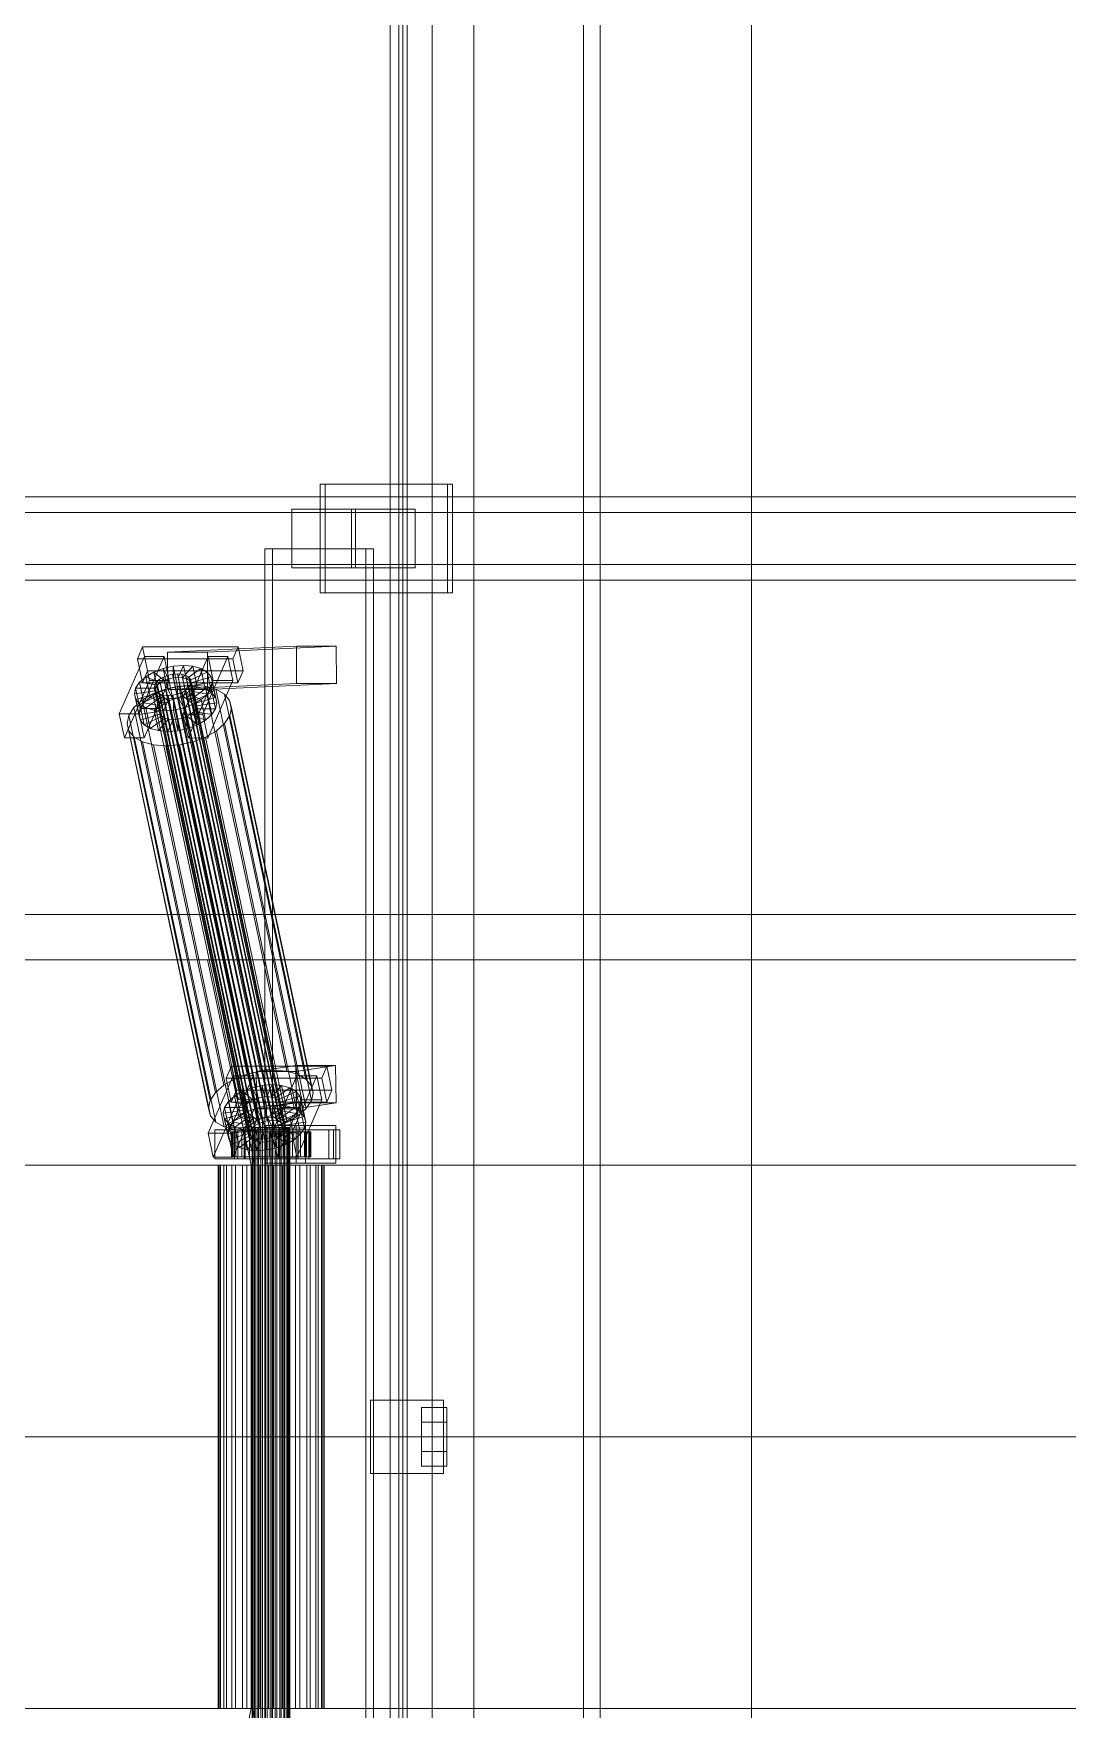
# Model space of a CAD drawing. Header units: millimetres. Extents: x -1970 to 34302, y -65268 to 6837.
# Drawn here: x 3628 to 4123, y -18130 to -17328 of the extents above; entities that cross this region are included whole.
import ezdxf

# ---------------------------------------------------------------- set-up
doc = ezdxf.new("R2010")
doc.units = ezdxf.units.MM
doc.layers.add('superior_C01', color=7, linetype='Continuous', lineweight=0)
doc.layers.add('superior_tolva', color=7, linetype='Continuous', lineweight=0)

msp = doc.modelspace()

# ---------------------------------------------------------------- linework, layer by layer
at = {"layer": 'superior_C01'}
for p, q in [((3826.607, -17544), (3765.643, -17544)), ((3765.643, -17544), (3765.643, -17596)), ((3768.078, -17544), (3765.643, -17544)), ((3768.078, -17596), (3768.078, -17544)), ((3768.078, -17544), (3829.042, -17544)), ((3826.607, -17596), (3826.607, -17544)), ((3826.607, -17544), (3829.042, -17544)), ((3829.042, -17544), (3829.042, -17596)), ((4616.841, -17550), (3473.779, -17550)), ((3485.954, -17550), (4629.017, -17550)), ((4703.589, -17550), (3560.527, -17550)), ((3575.745, -17550), (4718.808, -17550)), ((4710.117, -17557.5), (3478.785, -17557.5)), ((3480.948, -17557.5), (4712.28, -17557.5)), ((3780.618, -17556), (3752.041, -17556)), ((3752.041, -17556), (3752.041, -17584)), ((3782.446, -17556), (3752.041, -17556)), ((3780.618, -17584), (3780.618, -17556)), ((3780.618, -17556), (3811.022, -17556)), ((3782.446, -17584), (3782.446, -17556)), ((3782.446, -17556), (3811.022, -17556)), ((3811.022, -17556), (3811.022, -17584)), ((3787.481, -17575), (3739.091, -17575)), ((3739.091, -17575), (3739.091, -18425)), ((3742.743, -17575), (3739.091, -17575)), ((3742.743, -18425), (3742.743, -17575)), ((3742.743, -17575), (3791.133, -17575)), ((3787.481, -18425), (3787.481, -17575)), ((3787.481, -17575), (3791.133, -17575)), ((3791.133, -17575), (3791.133, -18425)), ((3478.785, -17582.5), (4710.117, -17582.5)), ((3480.948, -17582.5), (4712.28, -17582.5)), ((3752.041, -17584), (3780.618, -17584)), ((3752.041, -17584), (3782.446, -17584)), ((3811.022, -17584), (3780.618, -17584)), ((3811.022, -17584), (3782.446, -17584)), ((3473.779, -17590), (4616.841, -17590)), ((3485.954, -17590), (4629.017, -17590)), ((3560.527, -17590), (4703.589, -17590)), ((3575.745, -17590), (4718.808, -17590)), ((3765.643, -17596), (3826.607, -17596)), ((3765.643, -17596), (3768.078, -17596)), ((3829.042, -17596), (3768.078, -17596)), ((3829.042, -17596), (3826.607, -17596)), ((3680.561, -17621.857), (3678.061, -17627.592)), ((3682.992, -17633.325), (3680.561, -17621.857)), ((3680.561, -17621.857), (3726.283, -17621.914)), ((3754.248, -17621.488), (3692.574, -17624.356)), ((3711.625, -17624.356), (3692.574, -17624.356)), ((3692.574, -17624.356), (3692.651, -17642.354)), ((3711.625, -17624.356), (3773.299, -17621.488)), ((3711.702, -17642.354), (3711.625, -17624.356)), ((3723.783, -17627.65), (3726.283, -17621.914)), ((3726.283, -17621.914), (3728.714, -17633.382)), ((3754.326, -17639.486), (3754.248, -17621.488)), ((3754.248, -17621.488), (3773.299, -17621.488)), ((3773.299, -17621.488), (3773.377, -17639.486)), ((3681.419, -17626.449), (3669.419, -17653.98)), ((3723.783, -17627.65), (3678.061, -17627.592)), ((3678.061, -17627.592), (3680.492, -17639.061)), ((3678.945, -17653.992), (3690.944, -17626.461)), ((3683.85, -17637.917), (3681.419, -17626.449)), ((3681.419, -17626.449), (3690.944, -17626.461)), ((3685.907, -17633.91), (3690.41, -17632.183)), ((3690.41, -17632.183), (3695.25, -17631.1)), ((3690.41, -17632.183), (3693.008, -17637.157)), ((3692.494, -17642.013), (3690.41, -17632.183)), ((3690.944, -17626.461), (3693.375, -17637.929)), ((3695.25, -17631.1), (3700.096, -17630.735)), ((3695.25, -17631.1), (3695.301, -17636.643)), ((3697.334, -17640.93), (3695.25, -17631.1)), ((3700.096, -17630.735), (3697.596, -17636.47)), ((3704.618, -17631.112), (3699.738, -17636.649)), ((3711.9, -17626.487), (3699.901, -17654.019)), ((3702.18, -17640.564), (3700.096, -17630.735)), ((3700.096, -17630.735), (3704.618, -17631.112)), ((3708.509, -17632.206), (3701.581, -17637.167)), ((3706.702, -17640.942), (3704.618, -17631.112)), ((3704.618, -17631.112), (3708.509, -17632.206)), ((3710.593, -17642.036), (3708.509, -17632.206)), ((3708.509, -17632.206), (3711.502, -17633.943)), ((3709.427, -17654.031), (3721.426, -17626.499)), ((3714.331, -17637.955), (3711.9, -17626.487)), ((3711.9, -17626.487), (3721.426, -17626.499)), ((3721.426, -17626.499), (3723.857, -17637.967)), ((3726.215, -17639.118), (3723.783, -17627.65)), ((3671.851, -17665.449), (3683.85, -17637.917)), ((3677.248, -17641.61), (3679.094, -17638.79)), ((3679.094, -17638.79), (3682.047, -17636.164)), ((3679.094, -17638.79), (3687.648, -17640.286)), ((3681.178, -17648.62), (3679.094, -17638.79)), ((3680.492, -17639.061), (3682.992, -17633.325)), ((3680.492, -17639.061), (3726.215, -17639.118)), ((3693.375, -17637.929), (3681.376, -17665.461)), ((3682.047, -17636.164), (3685.907, -17633.91)), ((3682.047, -17636.164), (3689.047, -17639.042)), ((3684.131, -17645.994), (3682.047, -17636.164)), ((3728.714, -17633.382), (3682.992, -17633.325)), ((3693.375, -17637.929), (3683.85, -17637.917)), ((3685.907, -17633.91), (3690.875, -17637.975)), ((3687.991, -17643.74), (3685.907, -17633.91)), ((3686.136, -17641.32), (3686.426, -17639.983)), ((3686.426, -17639.983), (3687.3, -17638.648)), ((3731.749, -17853.782), (3686.426, -17639.983)), ((3687.648, -17640.286), (3686.773, -17641.622)), ((3687.3, -17638.648), (3688.7, -17637.404)), ((3732.623, -17852.446), (3687.3, -17638.648)), ((3689.047, -17639.042), (3687.648, -17640.286)), ((3687.648, -17640.286), (3689.732, -17650.116)), ((3688.7, -17637.404), (3690.528, -17636.336)), ((3734.022, -17851.202), (3688.7, -17637.404)), ((3690.875, -17637.975), (3689.047, -17639.042)), ((3689.047, -17639.042), (3691.131, -17648.872)), ((3690.528, -17636.336), (3692.661, -17635.518)), ((3735.851, -17850.135), (3690.528, -17636.336)), ((3693.008, -17637.157), (3690.875, -17637.975)), ((3690.875, -17637.975), (3692.959, -17647.804)), ((3754.326, -17639.486), (3692.651, -17642.354)), ((3692.661, -17635.518), (3694.953, -17635.005)), ((3737.984, -17849.317), (3692.661, -17635.518)), ((3695.301, -17636.643), (3693.008, -17637.157)), ((3693.008, -17637.157), (3695.092, -17646.986)), ((3694.953, -17635.005), (3697.249, -17634.832)), ((3740.276, -17848.804), (3694.953, -17635.005)), ((3697.596, -17636.47), (3695.301, -17636.643)), ((3695.301, -17636.643), (3697.384, -17646.473)), ((3697.249, -17634.832), (3699.391, -17635.011)), ((3742.572, -17848.631), (3697.249, -17634.832)), ((3697.596, -17636.47), (3699.68, -17646.3)), ((3699.738, -17636.649), (3697.596, -17636.47)), ((3697.996, -17640.659), (3704.474, -17640.17)), ((3699.391, -17635.011), (3701.234, -17635.529)), ((3744.714, -17848.809), (3699.391, -17635.011)), ((3699.738, -17636.649), (3701.822, -17646.479)), ((3701.581, -17637.167), (3699.738, -17636.649)), ((3701.234, -17635.529), (3702.652, -17636.352)), ((3746.557, -17849.328), (3701.234, -17635.529)), ((3701.581, -17637.167), (3703.665, -17646.997)), ((3702.999, -17637.99), (3701.581, -17637.167)), ((3702.332, -17665.487), (3714.331, -17637.955)), ((3702.652, -17636.352), (3703.548, -17637.422)), ((3747.975, -17850.15), (3702.652, -17636.352)), ((3703.572, -17640.005), (3702.698, -17641.341)), ((3711.502, -17633.943), (3702.999, -17637.99)), ((3702.999, -17637.99), (3705.083, -17647.82)), ((3703.896, -17639.061), (3702.999, -17637.99)), ((3703.548, -17637.422), (3703.862, -17638.668)), ((3748.871, -17851.221), (3703.548, -17637.422)), ((3703.862, -17638.668), (3703.572, -17640.005)), ((3703.572, -17640.005), (3748.895, -17853.804)), ((3749.185, -17852.467), (3703.862, -17638.668)), ((3713.395, -17636.203), (3703.896, -17639.061)), ((3703.896, -17639.061), (3705.979, -17648.891)), ((3704.209, -17640.307), (3703.896, -17639.061)), ((3703.919, -17641.643), (3704.209, -17640.307)), ((3714.057, -17638.834), (3704.209, -17640.307)), ((3704.209, -17640.307), (3706.293, -17650.137)), ((3704.474, -17640.17), (3710.52, -17640.674)), ((3743.546, -17824.479), (3704.474, -17640.17)), ((3713.586, -17643.772), (3711.502, -17633.943)), ((3711.502, -17633.943), (3713.395, -17636.203)), ((3773.377, -17639.486), (3711.702, -17642.354)), ((3723.857, -17637.967), (3711.858, -17665.499)), ((3715.479, -17646.033), (3713.395, -17636.203)), ((3713.395, -17636.203), (3714.057, -17638.834)), ((3714.057, -17638.834), (3713.445, -17641.655)), ((3716.141, -17648.664), (3714.057, -17638.834)), ((3723.857, -17637.967), (3714.331, -17637.955)), ((3728.714, -17633.382), (3726.215, -17639.118)), ((3773.377, -17639.486), (3754.326, -17639.486)), ((3676.398, -17650.939), (3680.346, -17647.428)), ((3676.635, -17644.431), (3677.248, -17641.61)), ((3676.635, -17644.431), (3686.483, -17642.958)), ((3677.298, -17647.062), (3676.635, -17644.431)), ((3678.719, -17654.261), (3676.635, -17644.431)), ((3677.248, -17641.61), (3686.773, -17641.622)), ((3679.332, -17651.44), (3677.248, -17641.61)), ((3677.298, -17647.062), (3686.797, -17644.204)), ((3679.19, -17649.322), (3677.298, -17647.062)), ((3679.382, -17656.892), (3677.298, -17647.062)), ((3679.19, -17649.322), (3687.693, -17645.275)), ((3680.346, -17647.428), (3685.506, -17644.416)), ((3719.418, -17831.737), (3680.346, -17647.428)), ((3684.131, -17645.994), (3681.178, -17648.62)), ((3682.184, -17651.059), (3689.111, -17646.098)), ((3687.991, -17643.74), (3684.131, -17645.994)), ((3691.131, -17648.872), (3684.131, -17645.994)), ((3685.506, -17644.416), (3691.526, -17642.107)), ((3724.578, -17828.725), (3685.506, -17644.416)), ((3686.074, -17652.153), (3690.954, -17646.616)), ((3686.45, -17642.566), (3686.136, -17641.32)), ((3731.459, -17855.119), (3686.136, -17641.32)), ((3687.346, -17643.637), (3686.45, -17642.566)), ((3731.773, -17856.365), (3686.45, -17642.566)), ((3686.773, -17641.622), (3686.483, -17642.958)), ((3686.483, -17642.958), (3686.797, -17644.204)), ((3686.483, -17642.958), (3688.567, -17652.788)), ((3686.773, -17641.622), (3688.857, -17651.452)), ((3686.797, -17644.204), (3687.693, -17645.275)), ((3686.797, -17644.204), (3688.881, -17654.034)), ((3688.764, -17644.459), (3687.346, -17643.637)), ((3732.669, -17857.435), (3687.346, -17643.637)), ((3687.693, -17645.275), (3689.111, -17646.098)), ((3687.693, -17645.275), (3689.777, -17655.105)), ((3692.494, -17642.013), (3687.991, -17643.74)), ((3692.959, -17647.804), (3687.991, -17643.74)), ((3690.607, -17644.978), (3688.764, -17644.459)), ((3734.087, -17858.258), (3688.764, -17644.459)), ((3689.111, -17646.098), (3690.954, -17646.616)), ((3689.111, -17646.098), (3691.195, -17655.927)), ((3690.597, -17652.53), (3693.096, -17646.795)), ((3692.749, -17645.156), (3690.607, -17644.978)), ((3735.93, -17858.776), (3690.607, -17644.978)), ((3690.954, -17646.616), (3693.096, -17646.795)), ((3690.954, -17646.616), (3693.038, -17656.446)), ((3691.131, -17648.872), (3692.959, -17647.804)), ((3691.526, -17642.107), (3697.996, -17640.659)), ((3730.598, -17826.416), (3691.526, -17642.107)), ((3697.334, -17640.93), (3692.494, -17642.013)), ((3695.092, -17646.986), (3692.494, -17642.013)), ((3692.651, -17642.354), (3711.702, -17642.354)), ((3695.045, -17644.983), (3692.749, -17645.156)), ((3738.072, -17858.955), (3692.749, -17645.156)), ((3692.959, -17647.804), (3695.092, -17646.986)), ((3693.096, -17646.795), (3695.392, -17646.622)), ((3693.096, -17646.795), (3695.18, -17656.624)), ((3697.337, -17644.47), (3695.045, -17644.983)), ((3740.368, -17858.782), (3695.045, -17644.983)), ((3695.092, -17646.986), (3697.384, -17646.473)), ((3695.392, -17646.622), (3697.684, -17646.108)), ((3695.443, -17652.165), (3695.392, -17646.622)), ((3695.392, -17646.622), (3697.476, -17656.451)), ((3702.18, -17640.564), (3697.334, -17640.93)), ((3697.384, -17646.473), (3697.334, -17640.93)), ((3699.47, -17643.652), (3697.337, -17644.47)), ((3742.66, -17858.269), (3697.337, -17644.47)), ((3697.384, -17646.473), (3699.68, -17646.3)), ((3697.684, -17646.108), (3699.817, -17645.29)), ((3700.282, -17651.082), (3697.684, -17646.108)), ((3697.684, -17646.108), (3699.768, -17655.938)), ((3737.067, -17824.968), (3697.996, -17640.659)), ((3701.298, -17642.585), (3699.47, -17643.652)), ((3744.793, -17857.451), (3699.47, -17643.652)), ((3699.68, -17646.3), (3702.18, -17640.564)), ((3699.68, -17646.3), (3701.822, -17646.479)), ((3699.817, -17645.29), (3701.646, -17644.223)), ((3704.785, -17649.355), (3699.817, -17645.29)), ((3699.817, -17645.29), (3701.901, -17655.12)), ((3702.698, -17641.341), (3701.298, -17642.585)), ((3746.621, -17856.383), (3701.298, -17642.585)), ((3701.646, -17644.223), (3703.045, -17642.979)), ((3708.645, -17647.101), (3701.646, -17644.223)), ((3701.646, -17644.223), (3703.73, -17654.053)), ((3701.822, -17646.479), (3706.702, -17640.942)), ((3701.822, -17646.479), (3703.665, -17646.997)), ((3706.702, -17640.942), (3702.18, -17640.564)), ((3748.02, -17855.139), (3702.698, -17641.341)), ((3703.045, -17642.979), (3703.919, -17641.643)), ((3711.599, -17644.475), (3703.045, -17642.979)), ((3703.045, -17642.979), (3705.129, -17652.809)), ((3703.665, -17646.997), (3710.593, -17642.036)), ((3703.665, -17646.997), (3705.083, -17647.82)), ((3703.919, -17641.643), (3713.445, -17641.655)), ((3706.003, -17651.473), (3703.919, -17641.643)), ((3708.645, -17647.101), (3704.785, -17649.355)), ((3705.083, -17647.82), (3713.586, -17643.772)), ((3705.083, -17647.82), (3705.979, -17648.891)), ((3705.979, -17648.891), (3715.479, -17646.033)), ((3710.593, -17642.036), (3706.702, -17640.942)), ((3711.599, -17644.475), (3708.645, -17647.101)), ((3710.729, -17656.931), (3708.645, -17647.101)), ((3710.52, -17640.674), (3715.721, -17642.137)), ((3749.591, -17824.984), (3710.52, -17640.674)), ((3713.586, -17643.772), (3710.593, -17642.036)), ((3713.445, -17641.655), (3711.599, -17644.475)), ((3713.683, -17654.305), (3711.599, -17644.475)), ((3713.445, -17641.655), (3715.529, -17651.485)), ((3715.479, -17646.033), (3713.586, -17643.772)), ((3716.141, -17648.664), (3715.479, -17646.033)), ((3715.721, -17642.137), (3719.723, -17644.459)), ((3754.792, -17826.446), (3715.721, -17642.137)), ((3719.723, -17644.459), (3722.253, -17647.481)), ((3758.794, -17828.768), (3719.723, -17644.459)), ((3722.253, -17647.481), (3723.138, -17650.998)), ((3761.324, -17831.79), (3722.253, -17647.481)), ((3678.945, -17653.992), (3669.419, -17653.98)), ((3669.419, -17653.98), (3671.851, -17665.449)), ((3673.111, -17658.48), (3673.93, -17654.709)), ((3673.93, -17654.709), (3676.398, -17650.939)), ((3713.001, -17839.018), (3673.93, -17654.709)), ((3715.469, -17835.248), (3676.398, -17650.939)), ((3679.332, -17651.44), (3678.719, -17654.261)), ((3688.567, -17652.788), (3678.719, -17654.261)), ((3678.719, -17654.261), (3679.382, -17656.892)), ((3681.376, -17665.461), (3678.945, -17653.992)), ((3682.184, -17651.059), (3679.19, -17649.322)), ((3681.274, -17659.152), (3679.19, -17649.322)), ((3681.178, -17648.62), (3679.332, -17651.44)), ((3688.857, -17651.452), (3679.332, -17651.44)), ((3688.881, -17654.034), (3679.382, -17656.892)), ((3689.732, -17650.116), (3681.178, -17648.62)), ((3689.777, -17655.105), (3681.274, -17659.152)), ((3686.074, -17652.153), (3682.184, -17651.059)), ((3684.268, -17660.889), (3682.184, -17651.059)), ((3691.195, -17655.927), (3684.268, -17660.889)), ((3690.597, -17652.53), (3686.074, -17652.153)), ((3688.158, -17661.983), (3686.074, -17652.153)), ((3693.038, -17656.446), (3688.158, -17661.983)), ((3688.567, -17652.788), (3688.857, -17651.452)), ((3688.881, -17654.034), (3688.567, -17652.788)), ((3688.857, -17651.452), (3689.732, -17650.116)), ((3689.777, -17655.105), (3688.881, -17654.034)), ((3689.732, -17650.116), (3691.131, -17648.872)), ((3691.195, -17655.927), (3689.777, -17655.105)), ((3695.443, -17652.165), (3690.597, -17652.53)), ((3692.68, -17662.36), (3690.597, -17652.53)), ((3693.038, -17656.446), (3691.195, -17655.927)), ((3695.18, -17656.624), (3693.038, -17656.446)), ((3697.476, -17656.451), (3695.18, -17656.624)), ((3700.282, -17651.082), (3695.443, -17652.165)), ((3697.526, -17661.995), (3695.443, -17652.165)), ((3699.768, -17655.938), (3697.476, -17656.451)), ((3697.476, -17656.451), (3697.526, -17661.995)), ((3701.901, -17655.12), (3699.768, -17655.938)), ((3699.768, -17655.938), (3702.366, -17660.912)), ((3709.427, -17654.031), (3699.901, -17654.019)), ((3699.901, -17654.019), (3702.332, -17665.487)), ((3704.785, -17649.355), (3700.282, -17651.082)), ((3702.366, -17660.912), (3700.282, -17651.082)), ((3703.73, -17654.053), (3701.901, -17655.12)), ((3701.901, -17655.12), (3706.869, -17659.184)), ((3705.129, -17652.809), (3703.73, -17654.053)), ((3703.73, -17654.053), (3710.729, -17656.931)), ((3706.869, -17659.184), (3704.785, -17649.355)), ((3706.003, -17651.473), (3705.129, -17652.809)), ((3705.129, -17652.809), (3713.683, -17654.305)), ((3705.979, -17648.891), (3706.293, -17650.137)), ((3706.293, -17650.137), (3706.003, -17651.473)), ((3715.529, -17651.485), (3706.003, -17651.473)), ((3706.293, -17650.137), (3716.141, -17648.664)), ((3711.858, -17665.499), (3709.427, -17654.031)), ((3710.729, -17656.931), (3713.683, -17654.305)), ((3713.683, -17654.305), (3715.529, -17651.485)), ((3715.529, -17651.485), (3716.141, -17648.664)), ((3722.32, -17654.769), (3719.852, -17658.539)), ((3723.138, -17650.998), (3722.32, -17654.769)), ((3722.32, -17654.769), (3761.391, -17839.078)), ((3762.21, -17835.307), (3723.138, -17650.998)), ((3673.997, -17661.997), (3673.111, -17658.48)), ((3712.182, -17842.789), (3673.111, -17658.48)), ((3676.527, -17665.019), (3673.997, -17661.997)), ((3713.068, -17846.306), (3673.997, -17661.997)), ((3679.382, -17656.892), (3681.274, -17659.152)), ((3681.274, -17659.152), (3684.268, -17660.889)), ((3684.268, -17660.889), (3688.158, -17661.983)), ((3688.158, -17661.983), (3692.68, -17662.36)), ((3695.18, -17656.624), (3692.68, -17662.36)), ((3692.68, -17662.36), (3697.526, -17661.995)), ((3697.526, -17661.995), (3702.366, -17660.912)), ((3702.366, -17660.912), (3706.869, -17659.184)), ((3706.869, -17659.184), (3710.729, -17656.931)), ((3715.903, -17662.05), (3710.743, -17665.062)), ((3719.852, -17658.539), (3715.903, -17662.05)), ((3754.975, -17846.359), (3715.903, -17662.05)), ((3758.923, -17842.848), (3719.852, -17658.539)), ((3671.851, -17665.449), (3681.376, -17665.461)), ((3680.528, -17667.341), (3676.527, -17665.019)), ((3715.598, -17849.328), (3676.527, -17665.019)), ((3685.729, -17668.803), (3680.528, -17667.341)), ((3719.6, -17851.65), (3680.528, -17667.341)), ((3691.775, -17669.308), (3685.729, -17668.803)), ((3724.801, -17853.113), (3685.729, -17668.803)), ((3698.254, -17668.819), (3691.775, -17669.308)), ((3730.847, -17853.617), (3691.775, -17669.308)), ((3704.723, -17667.371), (3698.254, -17668.819)), ((3737.325, -17853.128), (3698.254, -17668.819)), ((3702.332, -17665.487), (3711.858, -17665.499)), ((3710.743, -17665.062), (3704.723, -17667.371)), ((3743.795, -17851.68), (3704.723, -17667.371)), ((3749.815, -17849.371), (3710.743, -17665.062)), ((2005.168, -17750), (11044.69, -17750)), ((11046.22, -17750), (2006.698, -17750)), ((2777.706, -17771.702), (3711.715, -17771.702)), ((3713.532, -17771.702), (2779.522, -17771.702)), ((3711.715, -17771.702), (3732.553, -17870)), ((3711.715, -17771.702), (3713.532, -17771.702)), ((3711.715, -17771.702), (4645.725, -17771.702)), ((3734.37, -17870), (3713.532, -17771.702)), ((4647.542, -17771.702), (3713.532, -17771.702)), ((3723.105, -17822.549), (3720.605, -17828.285)), ((3725.536, -17834.017), (3723.105, -17822.549)), ((3723.105, -17822.549), (3768.828, -17822.606)), ((3737.067, -17824.968), (3730.598, -17826.416)), ((3753.932, -17822.189), (3735.03, -17825.057)), ((3754.081, -17825.057), (3735.03, -17825.057)), ((3735.03, -17825.057), (3735.283, -17843.038)), ((3743.546, -17824.479), (3737.067, -17824.968)), ((3749.591, -17824.984), (3743.546, -17824.479)), ((3754.792, -17826.446), (3749.591, -17824.984)), ((3754.185, -17840.17), (3753.932, -17822.189)), ((3753.932, -17822.189), (3772.983, -17822.189)), ((3754.081, -17825.057), (3772.983, -17822.189)), ((3754.334, -17843.038), (3754.081, -17825.057)), ((3766.328, -17828.342), (3768.828, -17822.606)), ((3768.828, -17822.606), (3771.259, -17834.074)), ((3772.983, -17822.189), (3773.236, -17840.17)), ((3723.963, -17827.141), (3711.964, -17854.673)), ((3719.418, -17831.737), (3715.469, -17835.248)), ((3724.578, -17828.725), (3719.418, -17831.737)), ((3766.328, -17828.342), (3720.605, -17828.285)), ((3720.605, -17828.285), (3723.037, -17839.753)), ((3721.489, -17854.685), (3733.489, -17827.153)), ((3726.394, -17838.609), (3723.963, -17827.141)), ((3723.963, -17827.141), (3733.489, -17827.153)), ((3730.598, -17826.416), (3724.578, -17828.725)), ((3728.452, -17834.603), (3732.955, -17832.875)), ((3732.955, -17832.875), (3737.794, -17831.792)), ((3732.955, -17832.875), (3735.553, -17837.849)), ((3735.039, -17842.705), (3732.955, -17832.875)), ((3733.489, -17827.153), (3735.92, -17838.621)), ((3737.794, -17831.792), (3742.64, -17831.427)), ((3737.794, -17831.792), (3737.845, -17837.336)), ((3739.878, -17841.622), (3737.794, -17831.792)), ((3742.64, -17831.427), (3740.141, -17837.163)), ((3747.163, -17831.804), (3742.283, -17837.341)), ((3754.445, -17827.179), (3742.446, -17854.711)), ((3744.724, -17841.257), (3742.64, -17831.427)), ((3742.64, -17831.427), (3747.163, -17831.804)), ((3751.053, -17832.898), (3744.126, -17837.86)), ((3749.247, -17841.634), (3747.163, -17831.804)), ((3747.163, -17831.804), (3751.053, -17832.898)), ((3753.137, -17842.728), (3751.053, -17832.898)), ((3751.053, -17832.898), (3754.047, -17834.635)), ((3751.971, -17854.723), (3763.97, -17827.191)), ((3756.876, -17838.647), (3754.445, -17827.179)), ((3754.445, -17827.179), (3763.97, -17827.191)), ((3758.794, -17828.768), (3754.792, -17826.446)), ((3761.324, -17831.79), (3758.794, -17828.768)), ((3762.21, -17835.307), (3761.324, -17831.79)), ((3763.97, -17827.191), (3766.401, -17838.659)), ((3768.759, -17839.81), (3766.328, -17828.342)), ((3713.001, -17839.018), (3712.182, -17842.789)), ((3715.469, -17835.248), (3713.001, -17839.018)), ((3714.395, -17866.141), (3726.394, -17838.609)), ((3719.792, -17842.302), (3721.638, -17839.482)), ((3721.638, -17839.482), (3724.592, -17836.856)), ((3721.638, -17839.482), (3730.192, -17840.978)), ((3723.722, -17849.312), (3721.638, -17839.482)), ((3723.037, -17839.753), (3725.536, -17834.017)), ((3723.037, -17839.753), (3768.759, -17839.81)), ((3735.92, -17838.621), (3723.921, -17866.153)), ((3724.592, -17836.856), (3728.452, -17834.603)), ((3724.592, -17836.856), (3731.591, -17839.734)), ((3726.676, -17846.686), (3724.592, -17836.856)), ((3771.259, -17834.074), (3725.536, -17834.017)), ((3735.92, -17838.621), (3726.394, -17838.609)), ((3728.452, -17834.603), (3733.42, -17838.667)), ((3730.536, -17844.433), (3728.452, -17834.603)), ((3730.192, -17840.978), (3729.318, -17842.314)), ((3731.591, -17839.734), (3730.192, -17840.978)), ((3730.192, -17840.978), (3732.276, -17850.808)), ((3733.42, -17838.667), (3731.591, -17839.734)), ((3731.591, -17839.734), (3733.675, -17849.564)), ((3735.553, -17837.849), (3733.42, -17838.667)), ((3733.42, -17838.667), (3735.503, -17848.497)), ((3754.185, -17840.17), (3735.283, -17843.038)), ((3737.845, -17837.336), (3735.553, -17837.849)), ((3735.553, -17837.849), (3737.636, -17847.679)), ((3740.141, -17837.163), (3737.845, -17837.336)), ((3737.845, -17837.336), (3739.929, -17847.165)), ((3740.141, -17837.163), (3742.224, -17846.992)), ((3742.283, -17837.341), (3740.141, -17837.163)), ((3742.283, -17837.341), (3744.367, -17847.171)), ((3744.126, -17837.86), (3742.283, -17837.341)), ((3744.126, -17837.86), (3746.209, -17847.689)), ((3745.544, -17838.682), (3744.126, -17837.86)), ((3744.877, -17866.179), (3756.876, -17838.647)), ((3754.047, -17834.635), (3745.544, -17838.682)), ((3745.544, -17838.682), (3747.627, -17848.512)), ((3746.44, -17839.753), (3745.544, -17838.682)), ((3755.939, -17836.895), (3746.44, -17839.753)), ((3746.44, -17839.753), (3748.524, -17849.583)), ((3746.754, -17840.999), (3746.44, -17839.753)), ((3746.464, -17842.335), (3746.754, -17840.999)), ((3756.602, -17839.526), (3746.754, -17840.999)), ((3746.754, -17840.999), (3748.838, -17850.829)), ((3756.131, -17844.465), (3754.047, -17834.635)), ((3754.047, -17834.635), (3755.939, -17836.895)), ((3773.236, -17840.17), (3754.185, -17840.17)), ((3773.236, -17840.17), (3754.334, -17843.038)), ((3766.401, -17838.659), (3754.402, -17866.191)), ((3758.023, -17846.725), (3755.939, -17836.895)), ((3755.939, -17836.895), (3756.602, -17839.526)), ((3756.602, -17839.526), (3755.989, -17842.347)), ((3758.686, -17849.356), (3756.602, -17839.526)), ((3766.401, -17838.659), (3756.876, -17838.647)), ((3758.923, -17842.848), (3761.391, -17839.078)), ((3761.391, -17839.078), (3762.21, -17835.307)), ((3771.259, -17834.074), (3768.759, -17839.81)), ((3712.182, -17842.789), (3713.068, -17846.306)), ((3713.068, -17846.306), (3715.598, -17849.328)), ((3719.18, -17845.123), (3719.792, -17842.302)), ((3719.18, -17845.123), (3729.028, -17843.65)), ((3719.842, -17847.754), (3719.18, -17845.123)), ((3721.263, -17854.953), (3719.18, -17845.123)), ((3719.792, -17842.302), (3729.318, -17842.314)), ((3721.876, -17852.132), (3719.792, -17842.302)), ((3719.842, -17847.754), (3729.341, -17844.897)), ((3721.735, -17850.015), (3719.842, -17847.754)), ((3721.926, -17857.584), (3719.842, -17847.754)), ((3721.735, -17850.015), (3730.238, -17845.967)), ((3726.676, -17846.686), (3723.722, -17849.312)), ((3724.728, -17851.751), (3731.656, -17846.79)), ((3730.536, -17844.433), (3726.676, -17846.686)), ((3733.675, -17849.564), (3726.676, -17846.686)), ((3728.619, -17852.845), (3733.499, -17847.308)), ((3729.318, -17842.314), (3729.028, -17843.65)), ((3729.028, -17843.65), (3729.341, -17844.897)), ((3729.028, -17843.65), (3731.111, -17853.48)), ((3729.318, -17842.314), (3731.402, -17852.144)), ((3729.341, -17844.897), (3730.238, -17845.967)), ((3729.341, -17844.897), (3731.425, -17854.726)), ((3730.238, -17845.967), (3731.656, -17846.79)), ((3730.238, -17845.967), (3732.322, -17855.797)), ((3735.039, -17842.705), (3730.536, -17844.433)), ((3735.503, -17848.497), (3730.536, -17844.433)), ((3731.656, -17846.79), (3733.499, -17847.308)), ((3731.656, -17846.79), (3733.74, -17856.62)), ((3733.141, -17853.223), (3735.641, -17847.487)), ((3733.499, -17847.308), (3735.641, -17847.487)), ((3733.499, -17847.308), (3735.583, -17857.138)), ((3733.675, -17849.564), (3735.503, -17848.497)), ((3739.878, -17841.622), (3735.039, -17842.705)), ((3737.636, -17847.679), (3735.039, -17842.705)), ((3735.283, -17843.038), (3754.334, -17843.038)), ((3735.503, -17848.497), (3737.636, -17847.679)), ((3735.641, -17847.487), (3737.936, -17847.314)), ((3735.641, -17847.487), (3737.725, -17857.317)), ((3737.636, -17847.679), (3739.929, -17847.165)), ((3737.936, -17847.314), (3740.229, -17846.801)), ((3737.987, -17852.857), (3737.936, -17847.314)), ((3737.936, -17847.314), (3740.02, -17857.144)), ((3740.276, -17848.804), (3737.984, -17849.317)), ((3744.724, -17841.257), (3739.878, -17841.622)), ((3739.929, -17847.165), (3739.878, -17841.622)), ((3739.929, -17847.165), (3742.224, -17846.992)), ((3740.229, -17846.801), (3742.362, -17845.983)), ((3742.827, -17851.774), (3740.229, -17846.801)), ((3740.229, -17846.801), (3742.313, -17856.631)), ((3742.572, -17848.631), (3740.276, -17848.804)), ((3742.224, -17846.992), (3744.724, -17841.257)), ((3742.224, -17846.992), (3744.367, -17847.171)), ((3742.362, -17845.983), (3744.19, -17844.915)), ((3747.33, -17850.047), (3742.362, -17845.983)), ((3742.362, -17845.983), (3744.446, -17855.812)), ((3744.714, -17848.809), (3742.572, -17848.631)), ((3744.19, -17844.915), (3745.589, -17843.671)), ((3751.19, -17847.793), (3744.19, -17844.915)), ((3744.19, -17844.915), (3746.274, -17854.745)), ((3744.367, -17847.171), (3749.247, -17841.634)), ((3744.367, -17847.171), (3746.209, -17847.689)), ((3746.557, -17849.328), (3744.714, -17848.809)), ((3749.247, -17841.634), (3744.724, -17841.257)), ((3745.589, -17843.671), (3746.464, -17842.335)), ((3754.143, -17845.167), (3745.589, -17843.671)), ((3745.589, -17843.671), (3747.673, -17853.501)), ((3746.209, -17847.689), (3753.137, -17842.728)), ((3746.209, -17847.689), (3747.627, -17848.512)), ((3746.464, -17842.335), (3755.989, -17842.347)), ((3748.548, -17852.165), (3746.464, -17842.335)), ((3751.19, -17847.793), (3747.33, -17850.047)), ((3747.627, -17848.512), (3756.131, -17844.465)), ((3747.627, -17848.512), (3748.524, -17849.583)), ((3748.524, -17849.583), (3758.023, -17846.725)), ((3753.137, -17842.728), (3749.247, -17841.634)), ((3749.815, -17849.371), (3754.975, -17846.359)), ((3754.143, -17845.167), (3751.19, -17847.793)), ((3753.273, -17857.623), (3751.19, -17847.793)), ((3756.131, -17844.465), (3753.137, -17842.728)), ((3755.989, -17842.347), (3754.143, -17845.167)), ((3756.227, -17854.997), (3754.143, -17845.167)), ((3754.975, -17846.359), (3758.923, -17842.848)), ((3755.989, -17842.347), (3758.073, -17852.177)), ((3758.023, -17846.725), (3756.131, -17844.465)), ((3758.686, -17849.356), (3758.023, -17846.725)), ((3721.489, -17854.685), (3711.964, -17854.673)), ((3711.964, -17854.673), (3714.395, -17866.141)), ((3724.622, -17853), (3715.097, -17853)), ((3715.097, -17853), (3715.097, -17867)), ((3729.707, -17853), (3715.097, -17853)), ((3715.598, -17849.328), (3719.6, -17851.65)), ((3719.6, -17851.65), (3724.801, -17853.113)), ((3721.876, -17852.132), (3721.263, -17854.953)), ((3731.111, -17853.48), (3721.263, -17854.953)), ((3721.263, -17854.953), (3721.926, -17857.584)), ((3723.921, -17866.153), (3721.489, -17854.685)), ((3724.728, -17851.751), (3721.735, -17850.015)), ((3723.818, -17859.844), (3721.735, -17850.015)), ((3723.722, -17849.312), (3721.876, -17852.132)), ((3731.402, -17852.144), (3721.876, -17852.132)), ((3731.425, -17854.726), (3721.926, -17857.584)), ((3723.536, -17854), (3723.123, -17854)), ((3723.123, -17854), (3733.111, -17854)), ((3723.123, -17866), (3723.123, -17854)), ((3723.123, -17854), (3724.003, -17854)), ((3725.214, -17854), (3723.536, -17854)), ((3723.536, -17854), (3733.307, -17854)), ((3723.536, -17866), (3723.536, -17854)), ((3732.276, -17850.808), (3723.722, -17849.312)), ((3732.322, -17855.797), (3723.818, -17859.844)), ((3724.003, -17854), (3733.528, -17854)), ((3724.003, -17866), (3724.003, -17854)), ((3724.003, -17854), (3726.116, -17854)), ((3724.622, -17867), (3724.622, -17853)), ((3724.622, -17853), (3739.232, -17853)), ((3728.619, -17852.845), (3724.728, -17851.751)), ((3726.812, -17861.581), (3724.728, -17851.751)), ((3724.801, -17853.113), (3730.847, -17853.617)), ((3728.044, -17854), (3725.214, -17854)), ((3725.214, -17854), (3734.102, -17854)), ((3725.214, -17866), (3725.214, -17854)), ((3726.116, -17854), (3734.529, -17854)), ((3726.116, -17866), (3726.116, -17854)), ((3726.116, -17854), (3729.319, -17854)), ((3771.963, -17853), (3726.241, -17853)), ((3726.241, -17853), (3726.241, -17867)), ((3729.284, -17853), (3726.241, -17853)), ((3733.74, -17856.62), (3726.812, -17861.581)), ((3731.831, -17854), (3728.044, -17854)), ((3728.044, -17854), (3735.442, -17854)), ((3728.044, -17866), (3728.044, -17854)), ((3733.141, -17853.223), (3728.619, -17852.845)), ((3730.702, -17862.675), (3728.619, -17852.845)), ((3729.284, -17867), (3729.284, -17853)), ((3729.284, -17853), (3775.007, -17853)), ((3729.319, -17854), (3736.046, -17854)), ((3729.319, -17866), (3729.319, -17854)), ((3729.319, -17854), (3733.393, -17854)), ((3729.707, -17867), (3729.707, -17853)), ((3729.707, -17853), (3739.232, -17853)), ((3735.583, -17857.138), (3730.702, -17862.675)), ((3730.847, -17853.617), (3737.325, -17853.128)), ((3731.111, -17853.48), (3731.402, -17852.144)), ((3731.425, -17854.726), (3731.111, -17853.48)), ((3731.402, -17852.144), (3732.276, -17850.808)), ((3732.322, -17855.797), (3731.425, -17854.726)), ((3731.749, -17853.782), (3731.459, -17855.119)), ((3731.459, -17855.119), (3731.773, -17856.365)), ((3732.623, -17852.446), (3731.749, -17853.782)), ((3731.773, -17856.365), (3732.669, -17857.435)), ((3736.318, -17854), (3731.831, -17854)), ((3731.831, -17854), (3737.236, -17854)), ((3731.831, -17866), (3731.831, -17854)), ((3732.276, -17850.808), (3733.675, -17849.564)), ((3733.74, -17856.62), (3732.322, -17855.797)), ((3734.022, -17851.202), (3732.623, -17852.446)), ((3733.307, -17852), (3733.111, -17852)), ((3733.111, -17852), (3733.528, -17852)), ((3733.111, -18148), (3733.111, -17852)), ((3733.111, -17854), (3733.307, -17854)), ((3733.111, -17854), (3733.111, -17866)), ((3733.528, -17854), (3733.111, -17854)), ((3737.987, -17852.857), (3733.141, -17853.223)), ((3735.225, -17863.052), (3733.141, -17853.223)), ((3734.102, -17852), (3733.307, -17852)), ((3733.307, -18148), (3733.307, -17852)), ((3733.307, -17854), (3734.102, -17854)), ((3733.307, -17854), (3733.307, -17866)), ((3733.393, -17854), (3737.976, -17854)), ((3733.393, -17866), (3733.393, -17854)), ((3733.393, -17854), (3738.06, -17854)), ((3733.528, -17852), (3734.529, -17852)), ((3733.528, -18148), (3733.528, -17852)), ((3733.528, -17854), (3733.528, -17866)), ((3734.529, -17854), (3733.528, -17854)), ((3735.583, -17857.138), (3733.74, -17856.62)), ((3735.851, -17850.135), (3734.022, -17851.202)), ((3735.442, -17852), (3734.102, -17852)), ((3734.102, -18148), (3734.102, -17852)), ((3734.102, -17854), (3735.442, -17854)), ((3734.102, -17854), (3734.102, -17866)), ((3734.529, -17852), (3736.046, -17852)), ((3734.529, -18148), (3734.529, -17852)), ((3734.529, -17854), (3734.529, -17866)), ((3736.046, -17854), (3734.529, -17854)), ((3737.236, -17852), (3735.442, -17852)), ((3735.442, -18148), (3735.442, -17852)), ((3735.442, -17854), (3737.236, -17854)), ((3735.442, -17854), (3735.442, -17866)), ((3737.725, -17857.317), (3735.583, -17857.138)), ((3737.984, -17849.317), (3735.851, -17850.135)), ((3736.046, -17852), (3737.976, -17852)), ((3736.046, -18148), (3736.046, -17852)), ((3736.046, -17854), (3736.046, -17866)), ((3737.976, -17854), (3736.046, -17854)), ((3741.199, -17854), (3736.318, -17854)), ((3736.318, -17854), (3739.362, -17854)), ((3736.318, -17866), (3736.318, -17854)), ((3739.362, -17852), (3737.236, -17852)), ((3737.236, -18148), (3737.236, -17852)), ((3737.236, -17854), (3739.362, -17854)), ((3737.236, -17854), (3737.236, -17866)), ((3737.325, -17853.128), (3743.795, -17851.68)), ((3740.02, -17857.144), (3737.725, -17857.317)), ((3737.976, -17852), (3740.187, -17852)), ((3737.976, -18148), (3737.976, -17852)), ((3737.976, -17854), (3737.976, -17866)), ((3740.187, -17854), (3737.976, -17854)), ((3742.827, -17851.774), (3737.987, -17852.857)), ((3740.071, -17862.687), (3737.987, -17852.857)), ((3738.06, -17854), (3740.187, -17854)), ((3738.06, -17866), (3738.06, -17854)), ((3738.06, -17854), (3743.003, -17854)), ((3739.232, -17853), (3739.232, -17867)), ((3741.674, -17852), (3739.362, -17852)), ((3739.362, -18148), (3739.362, -17852)), ((3739.362, -17854), (3741.674, -17854)), ((3739.362, -17854), (3739.362, -17866)), ((3758.627, -17851), (3739.576, -17851)), ((3739.576, -17851), (3739.576, -17869)), ((3754.065, -17851), (3739.576, -17851)), ((3742.313, -17856.631), (3740.02, -17857.144)), ((3740.02, -17857.144), (3740.071, -17862.687)), ((3740.187, -17852), (3742.528, -17852)), ((3740.187, -18148), (3740.187, -17852)), ((3740.187, -17854), (3740.187, -17866)), ((3742.528, -17854), (3740.187, -17854)), ((3746.142, -17854), (3741.199, -17854)), ((3741.199, -17854), (3741.674, -17854)), ((3741.199, -17866), (3741.199, -17854)), ((3744.015, -17852), (3741.674, -17852)), ((3741.674, -18148), (3741.674, -17852)), ((3741.674, -17854), (3744.015, -17854)), ((3741.674, -17854), (3741.674, -17866)), ((3744.446, -17855.812), (3742.313, -17856.631)), ((3742.313, -17856.631), (3744.91, -17861.604)), ((3751.971, -17854.723), (3742.446, -17854.711)), ((3742.446, -17854.711), (3744.877, -17866.179)), ((3742.528, -17852), (3744.841, -17852)), ((3742.528, -18148), (3742.528, -17852)), ((3743.003, -17854), (3742.528, -17854)), ((3742.528, -17854), (3742.528, -17866)), ((3744.841, -17854), (3742.528, -17854)), ((3747.33, -17850.047), (3742.827, -17851.774)), ((3744.91, -17861.604), (3742.827, -17851.774)), ((3743.003, -17866), (3743.003, -17854)), ((3743.003, -17854), (3747.884, -17854)), ((3743.795, -17851.68), (3749.815, -17849.371)), ((3746.226, -17852), (3744.015, -17852)), ((3744.015, -18148), (3744.015, -17852)), ((3746.142, -17854), (3744.015, -17854)), ((3744.015, -17854), (3746.226, -17854)), ((3744.015, -17854), (3744.015, -17866)), ((3746.274, -17854.745), (3744.446, -17855.812)), ((3744.446, -17855.812), (3749.414, -17859.877)), ((3744.793, -17857.451), (3746.621, -17856.383)), ((3744.841, -17852), (3746.966, -17852)), ((3744.841, -18148), (3744.841, -17852)), ((3747.884, -17854), (3744.841, -17854)), ((3744.841, -17854), (3744.841, -17866)), ((3746.966, -17854), (3744.841, -17854)), ((3755.104, -17853), (3745.579, -17853)), ((3745.579, -17853), (3745.579, -17867)), ((3760.189, -17853), (3745.579, -17853)), ((3750.809, -17854), (3746.142, -17854)), ((3746.142, -17866), (3746.142, -17854)), ((3748.156, -17852), (3746.226, -17852)), ((3746.226, -18148), (3746.226, -17852)), ((3750.809, -17854), (3746.226, -17854)), ((3746.226, -17854), (3748.156, -17854)), ((3746.226, -17854), (3746.226, -17866)), ((3747.673, -17853.501), (3746.274, -17854.745)), ((3746.274, -17854.745), (3753.273, -17857.623)), ((3747.975, -17850.15), (3746.557, -17849.328)), ((3746.621, -17856.383), (3748.02, -17855.139)), ((3746.966, -17852), (3748.76, -17852)), ((3746.966, -18148), (3746.966, -17852)), ((3752.371, -17854), (3746.966, -17854)), ((3746.966, -17854), (3746.966, -17866)), ((3748.76, -17854), (3746.966, -17854)), ((3749.414, -17859.877), (3747.33, -17850.047)), ((3748.548, -17852.165), (3747.673, -17853.501)), ((3747.673, -17853.501), (3756.227, -17854.997)), ((3747.884, -17866), (3747.884, -17854)), ((3747.884, -17854), (3752.371, -17854)), ((3748.871, -17851.221), (3747.975, -17850.15)), ((3748.02, -17855.139), (3748.895, -17853.804)), ((3749.673, -17852), (3748.156, -17852)), ((3748.156, -18148), (3748.156, -17852)), ((3754.883, -17854), (3748.156, -17854)), ((3748.156, -17854), (3749.673, -17854)), ((3748.156, -17854), (3748.156, -17866)), ((3748.524, -17849.583), (3748.838, -17850.829)), ((3748.838, -17850.829), (3748.548, -17852.165)), ((3758.073, -17852.177), (3748.548, -17852.165)), ((3748.76, -17852), (3750.1, -17852)), ((3748.76, -18148), (3748.76, -17852)), ((3756.159, -17854), (3748.76, -17854)), ((3748.76, -17854), (3748.76, -17866)), ((3750.1, -17854), (3748.76, -17854)), ((3748.838, -17850.829), (3758.686, -17849.356)), ((3749.185, -17852.467), (3748.871, -17851.221)), ((3748.895, -17853.804), (3749.185, -17852.467)), ((3750.674, -17852), (3749.673, -17852)), ((3749.673, -18148), (3749.673, -17852)), ((3758.086, -17854), (3749.673, -17854)), ((3749.673, -17854), (3750.674, -17854)), ((3749.673, -17854), (3749.673, -17866)), ((3750.1, -17852), (3750.895, -17852)), ((3750.1, -18148), (3750.1, -17852)), ((3758.988, -17854), (3750.1, -17854)), ((3750.1, -17854), (3750.1, -17866)), ((3750.895, -17854), (3750.1, -17854)), ((3751.091, -17852), (3750.674, -17852)), ((3750.674, -17852), (3750.674, -18148)), ((3750.674, -17854), (3760.2, -17854)), ((3750.674, -17866), (3750.674, -17854)), ((3750.674, -17854), (3751.091, -17854)), ((3754.883, -17854), (3750.809, -17854)), ((3750.809, -17866), (3750.809, -17854)), ((3750.895, -17852), (3751.091, -17852)), ((3750.895, -18148), (3750.895, -17852)), ((3760.666, -17854), (3750.895, -17854)), ((3750.895, -17854), (3750.895, -17866)), ((3751.091, -17854), (3750.895, -17854)), ((3751.091, -18148), (3751.091, -17852)), ((3761.08, -17854), (3751.091, -17854)), ((3751.091, -17854), (3751.091, -17866)), ((3754.402, -17866.191), (3751.971, -17854.723)), ((3752.371, -17866), (3752.371, -17854)), ((3752.371, -17854), (3756.159, -17854)), ((3753.273, -17857.623), (3756.227, -17854.997)), ((3754.065, -17869), (3754.065, -17851)), ((3754.065, -17851), (3773.116, -17851)), ((3758.086, -17854), (3754.883, -17854)), ((3754.883, -17866), (3754.883, -17854)), ((3755.104, -17867), (3755.104, -17853)), ((3755.104, -17853), (3769.714, -17853)), ((3756.159, -17866), (3756.159, -17854)), ((3756.159, -17854), (3758.988, -17854)), ((3756.227, -17854.997), (3758.073, -17852.177)), ((3758.073, -17852.177), (3758.686, -17849.356)), ((3760.2, -17854), (3758.086, -17854)), ((3758.086, -17866), (3758.086, -17854)), ((3758.627, -17869), (3758.627, -17851)), ((3758.627, -17851), (3773.116, -17851)), ((3758.988, -17866), (3758.988, -17854)), ((3758.988, -17854), (3760.666, -17854)), ((3760.189, -17867), (3760.189, -17853)), ((3760.189, -17853), (3769.714, -17853)), ((3760.2, -17854), (3760.2, -17866)), ((3761.08, -17854), (3760.2, -17854)), ((3760.666, -17866), (3760.666, -17854)), ((3760.666, -17854), (3761.08, -17854)), ((3761.08, -17866), (3761.08, -17854)), ((3769.714, -17853), (3769.714, -17867)), ((3771.963, -17867), (3771.963, -17853)), ((3771.963, -17853), (3775.007, -17853)), ((3773.116, -17851), (3773.116, -17869)), ((3775.007, -17853), (3775.007, -17867)), ((3721.926, -17857.584), (3723.818, -17859.844)), ((3723.818, -17859.844), (3726.812, -17861.581)), ((3726.812, -17861.581), (3730.702, -17862.675)), ((3730.702, -17862.675), (3735.225, -17863.052)), ((3732.669, -17857.435), (3734.087, -17858.258)), ((3734.087, -17858.258), (3735.93, -17858.776)), ((3737.725, -17857.317), (3735.225, -17863.052)), ((3735.225, -17863.052), (3740.071, -17862.687)), ((3735.93, -17858.776), (3738.072, -17858.955)), ((3738.072, -17858.955), (3740.368, -17858.782)), ((3740.071, -17862.687), (3744.91, -17861.604)), ((3740.368, -17858.782), (3742.66, -17858.269)), ((3742.66, -17858.269), (3744.793, -17857.451)), ((3744.91, -17861.604), (3749.414, -17859.877)), ((3749.414, -17859.877), (3753.273, -17857.623)), ((2798.544, -17870), (3732.553, -17870)), ((3734.37, -17870), (2800.36, -17870)), ((3714.395, -17866.141), (3723.921, -17866.153)), ((3715.097, -17867), (3724.622, -17867)), ((3715.097, -17867), (3729.707, -17867)), ((3717.282, -17870), (3716.73, -17870)), ((3716.73, -17870), (3717.906, -17870)), ((3716.73, -18130), (3716.73, -17870)), ((3719.526, -17870), (3717.282, -17870)), ((3717.282, -18130), (3717.282, -17870)), ((3717.906, -17870), (3720.732, -17870)), ((3717.906, -18130), (3717.906, -17870)), ((3723.308, -17870), (3719.526, -17870)), ((3719.526, -18130), (3719.526, -17870)), ((3720.732, -17870), (3725.013, -17870)), ((3720.732, -18130), (3720.732, -17870)), ((3733.111, -17866), (3723.123, -17866)), ((3723.123, -17866), (3723.536, -17866)), ((3724.003, -17866), (3723.123, -17866)), ((3728.371, -17870), (3723.308, -17870)), ((3723.308, -18130), (3723.308, -17870)), ((3733.307, -17866), (3723.536, -17866)), ((3723.536, -17866), (3725.214, -17866)), ((3733.528, -17866), (3724.003, -17866)), ((3726.116, -17866), (3724.003, -17866)), ((3739.232, -17867), (3724.622, -17867)), ((3725.013, -17870), (3730.46, -17870)), ((3725.013, -18130), (3725.013, -17870)), ((3734.102, -17866), (3725.214, -17866)), ((3725.214, -17866), (3728.044, -17866)), ((3734.529, -17866), (3726.116, -17866)), ((3729.319, -17866), (3726.116, -17866)), ((3726.241, -17867), (3771.963, -17867)), ((3726.241, -17867), (3729.284, -17867)), ((3735.442, -17866), (3728.044, -17866)), ((3728.044, -17866), (3731.831, -17866)), ((3734.37, -17870), (3728.371, -17870)), ((3728.371, -18130), (3728.371, -17870)), ((3775.007, -17867), (3729.284, -17867)), ((3736.046, -17866), (3729.319, -17866)), ((3733.393, -17866), (3729.319, -17866)), ((3739.232, -17867), (3729.707, -17867)), ((3730.46, -17870), (3736.699, -17870)), ((3730.46, -18130), (3730.46, -17870)), ((3737.236, -17866), (3731.831, -17866)), ((3731.831, -17866), (3736.318, -17866)), ((3732.553, -17870), (3732.553, -18000)), ((3732.553, -17870), (4666.563, -17870)), ((3733.307, -17866), (3733.111, -17866)), ((3733.111, -17866), (3733.528, -17866)), ((3734.102, -17866), (3733.307, -17866)), ((3737.976, -17866), (3733.393, -17866)), ((3738.06, -17866), (3733.393, -17866)), ((3733.528, -17866), (3734.529, -17866)), ((3735.442, -17866), (3734.102, -17866)), ((3734.37, -18000), (3734.37, -17870)), ((4668.38, -17870), (3734.37, -17870)), ((3740.895, -17870), (3734.37, -17870)), ((3734.37, -18130), (3734.37, -17870)), ((3734.529, -17866), (3736.046, -17866)), ((3737.236, -17866), (3735.442, -17866)), ((3736.046, -17866), (3737.976, -17866)), ((3739.362, -17866), (3736.318, -17866)), ((3736.318, -17866), (3741.199, -17866)), ((3736.699, -17870), (3743.307, -17870)), ((3736.699, -18130), (3736.699, -17870)), ((3739.362, -17866), (3737.236, -17866)), ((3737.976, -17866), (3740.187, -17866)), ((3740.187, -17866), (3738.06, -17866)), ((3743.003, -17866), (3738.06, -17866)), ((3741.674, -17866), (3739.362, -17866)), ((3739.576, -17869), (3758.627, -17869)), ((3754.065, -17869), (3739.576, -17869)), ((3740.187, -17866), (3742.528, -17866)), ((3747.503, -17870), (3740.895, -17870)), ((3740.895, -18130), (3740.895, -17870)), ((3741.674, -17866), (3741.199, -17866)), ((3741.199, -17866), (3746.142, -17866)), ((3744.015, -17866), (3741.674, -17866)), ((3742.528, -17866), (3743.003, -17866)), ((3742.528, -17866), (3744.841, -17866)), ((3747.884, -17866), (3743.003, -17866)), ((3743.307, -17870), (3749.832, -17870)), ((3743.307, -18130), (3743.307, -17870)), ((3746.226, -17866), (3744.015, -17866)), ((3744.015, -17866), (3746.142, -17866)), ((3744.841, -17866), (3747.884, -17866)), ((3744.841, -17866), (3746.966, -17866)), ((3744.877, -17866.179), (3754.402, -17866.191)), ((3745.579, -17867), (3755.104, -17867)), ((3745.579, -17867), (3760.189, -17867)), ((3746.142, -17866), (3750.809, -17866)), ((3748.156, -17866), (3746.226, -17866)), ((3746.226, -17866), (3750.809, -17866)), ((3746.966, -17866), (3752.371, -17866)), ((3746.966, -17866), (3748.76, -17866)), ((3753.743, -17870), (3747.503, -17870)), ((3747.503, -18130), (3747.503, -17870)), ((3752.371, -17866), (3747.884, -17866)), ((3749.673, -17866), (3748.156, -17866)), ((3748.156, -17866), (3754.883, -17866)), ((3748.76, -17866), (3756.159, -17866)), ((3748.76, -17866), (3750.1, -17866)), ((3750.674, -17866), (3749.673, -17866)), ((3749.673, -17866), (3758.086, -17866)), ((3749.832, -17870), (3755.831, -17870)), ((3749.832, -18130), (3749.832, -17870)), ((3750.1, -17866), (3758.988, -17866)), ((3750.1, -17866), (3750.895, -17866)), ((3760.2, -17866), (3750.674, -17866)), ((3751.091, -17866), (3750.674, -17866)), ((3750.809, -17866), (3754.883, -17866)), ((3750.895, -17866), (3760.666, -17866)), ((3750.895, -17866), (3751.091, -17866)), ((3751.091, -17866), (3761.08, -17866)), ((3756.159, -17866), (3752.371, -17866)), ((3759.189, -17870), (3753.743, -17870)), ((3753.743, -18130), (3753.743, -17870)), ((3773.116, -17869), (3754.065, -17869)), ((3754.883, -17866), (3758.086, -17866)), ((3769.714, -17867), (3755.104, -17867)), ((3755.831, -17870), (3760.894, -17870)), ((3755.831, -18130), (3755.831, -17870)), ((3758.988, -17866), (3756.159, -17866)), ((3758.086, -17866), (3760.2, -17866)), ((3773.116, -17869), (3758.627, -17869)), ((3760.666, -17866), (3758.988, -17866)), ((3763.471, -17870), (3759.189, -17870)), ((3759.189, -18130), (3759.189, -17870)), ((3769.714, -17867), (3760.189, -17867)), ((3760.2, -17866), (3761.08, -17866)), ((3761.08, -17866), (3760.666, -17866)), ((3760.894, -17870), (3764.676, -17870)), ((3760.894, -18130), (3760.894, -17870)), ((3766.296, -17870), (3763.471, -17870)), ((3763.471, -18130), (3763.471, -17870)), ((3764.676, -17870), (3766.92, -17870)), ((3764.676, -18130), (3764.676, -17870)), ((3767.473, -17870), (3766.296, -17870)), ((3766.296, -17870), (3766.296, -18130)), ((3766.92, -17870), (3767.473, -17870)), ((3766.92, -18130), (3766.92, -17870)), ((3767.473, -18130), (3767.473, -17870)), ((3775.007, -17867), (3771.963, -17867)), ((2798.544, -18000), (3732.553, -18000)), ((3734.37, -18000), (2800.36, -18000)), ((3732.553, -18000), (3732.553, -18130)), ((3732.553, -18000), (4666.563, -18000)), ((3734.37, -18130), (3734.37, -18000)), ((4668.38, -18000), (3734.37, -18000)), ((2798.544, -18130), (3732.553, -18130)), ((3734.37, -18130), (2800.36, -18130)), ((3732.553, -18130), (3711.715, -18228.298)), ((3713.532, -18228.298), (3734.37, -18130)), ((3717.906, -18130), (3716.73, -18130)), ((3716.73, -18130), (3717.282, -18130)), ((3717.282, -18130), (3719.526, -18130)), ((3720.732, -18130), (3717.906, -18130)), ((3719.526, -18130), (3723.308, -18130)), ((3725.013, -18130), (3720.732, -18130)), ((3723.308, -18130), (3728.371, -18130)), ((3730.46, -18130), (3725.013, -18130)), ((3728.371, -18130), (3734.37, -18130)), ((3736.699, -18130), (3730.46, -18130)), ((3732.553, -18130), (4666.563, -18130)), ((4668.38, -18130), (3734.37, -18130)), ((3734.37, -18130), (3740.895, -18130)), ((3743.307, -18130), (3736.699, -18130)), ((3740.895, -18130), (3747.503, -18130)), ((3749.832, -18130), (3743.307, -18130)), ((3747.503, -18130), (3753.743, -18130)), ((3755.831, -18130), (3749.832, -18130)), ((3753.743, -18130), (3759.189, -18130)), ((3760.894, -18130), (3755.831, -18130)), ((3759.189, -18130), (3763.471, -18130)), ((3764.676, -18130), (3760.894, -18130)), ((3763.471, -18130), (3766.296, -18130)), ((3766.92, -18130), (3764.676, -18130)), ((3766.296, -18130), (3767.473, -18130)), ((3767.473, -18130), (3766.92, -18130))]:
    msp.add_line(p, q, dxfattribs=at)
at = {"layer": 'superior_tolva'}
for p, q in [((3819.2, -19821.5), (3819.2, -16178.5)), ((3891.7, -19821.5), (3891.7, -16178.5)), ((3899.7, -16178.5), (3899.7, -19821.5)), ((3972.2, -16178.5), (3972.2, -19821.5)), ((3799.2, -19725), (3799.2, -16275)), ((3803.335, -16275), (3803.335, -19725)), ((3805.2, -19725), (3805.2, -16275)), ((3807.2, -19725), (3807.2, -16275)), ((3839.2, -16275), (3839.2, -19725)), ((3789.7, -17982.5), (3824.7, -17982.5)), ((3789.7, -18017.5), (3789.7, -17982.5)), ((3824.7, -18017.5), (3824.7, -17982.5)), ((3814.2, -17993), (3814.2, -17986)), ((3826.2, -17986), (3814.2, -17986)), ((3814.2, -17993), (3814.2, -18007)), ((3814.2, -17993), (3826.2, -17993)), ((3826.2, -17986), (3826.2, -17993)), ((3826.2, -17993), (3826.2, -18007)), ((3814.2, -18007), (3814.2, -18014)), ((3814.2, -18007), (3826.2, -18007)), ((3826.2, -18007), (3826.2, -18014)), ((3789.7, -18017.5), (3824.7, -18017.5)), ((3814.2, -18014), (3826.2, -18014))]:
    msp.add_line(p, q, dxfattribs=at)

doc.saveas('drawing.dxf')
